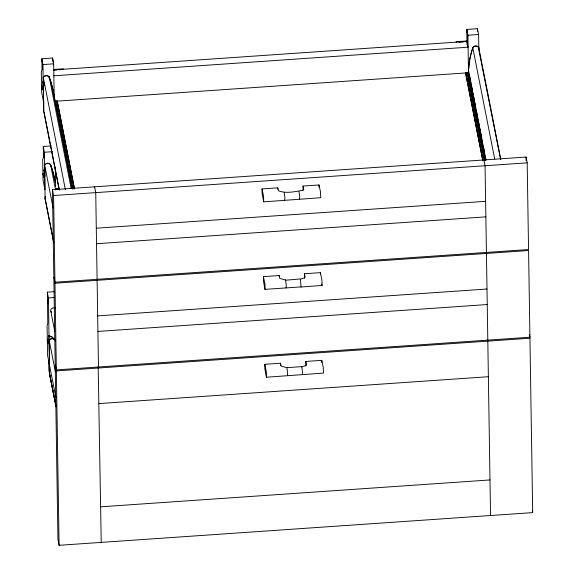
<?xml version="1.0" encoding="UTF-8"?>
<svg xmlns="http://www.w3.org/2000/svg" width="574" height="574" viewBox="0 0 574 574"><rect width="100%" height="100%" fill="white"/><g stroke="black" fill="none" stroke-linecap="round" stroke-linejoin="round"><path stroke-width="0.86" d="M52.55 60.062L52.665 59.624M466.798 31.47L466.913 31.032M485.934 160.189L468.535 70.387A106.412 88.92 -11.1 0 1 472.775 47.628A3.437 2.877 -11.1 0 1 475.724 45.97A3.437 2.877 -11.1 0 1 478.709 47.212L500.801 159.486M43.875 82.462L42.77 82.649L42.799 82.053A4.736 0.387 86.1 0 1 43.201 82.276L42.985 64.561L41.845 58.77L52.528 58.031L53.662 63.822L54.186 96.941M43.71 82.376L43.925 85.648M45.267 170.27L44.148 170.342L44.176 169.746A4.736 0.387 86.1 0 1 44.578 169.969L45.03 169.933L44.643 170.234L44.363 152.254L43.222 146.463L51.23 145.911M49.694 335.912L49.665 336.507L48.539 336.586L48.568 335.984A4.736 0.387 86.1 0 1 48.977 336.206L50.096 336.134M42.01 62.014L41.967 60.349L42.01 69.476L41.314 72.073L41.515 85.124L42.333 89.86L41.529 85.777L41.629 92.206L43.574 102.086L43.33 90.226A4.736 0.387 86.1 0 1 42.863 86.028L42.655 82.247L42.77 82.649M43.387 149.706L43.344 148.042L43.387 157.168L42.691 159.766L42.892 172.817L43.71 177.553L42.907 173.47L43.007 179.899L44.951 189.779L44.707 177.918A4.736 0.387 86.1 0 1 44.241 173.721L44.033 169.94L44.148 170.342M47.455 295.402L47.412 293.745L47.785 323.413L47.082 326.003L47.29 339.055L48.101 343.797L47.298 339.715L47.542 355.163L55.915 397.717M303.029 186.062L303.775 189.434L302.814 190.259C294.971 191.63 286.074 193.847 278.44 190.755L277.794 187.834L262.031 188.925L262.103 193.488L263.667 201.847L320.744 197.721L320.464 191.802L319.001 184.957L303.029 186.062L303.094 190.439M300.948 287.036L322.122 285.414L321.842 279.495L320.378 272.65L304.407 273.755L304.471 278.132M302.254 374.585L302.491 371.959L301.759 366.628L286.921 367.654L281.195 366.14L280.55 363.22L264.786 364.311L264.858 368.874L266.422 377.233L323.499 373.107L323.219 367.188L321.756 360.343L305.784 361.448L305.856 366.018M285.543 279.954L279.818 278.447L279.172 275.527L263.409 276.618L263.48 281.181L264.973 289.368L301.063 286.9L300.381 278.935L285.551 280.234M263.667 201.847L263.595 196.487L262.031 188.925M265.044 289.54L264.973 284.18L263.409 276.618M266.422 377.233L266.35 371.873L264.786 364.311M43.445 77.303L43.739 76.923M49.407 343.833L49.651 339.88A3.257 2.719 -11.1 0 1 54.623 339.535M472.94 47.678L473.249 47.276A3.257 2.727 -11.1 0 1 476.836 46.207M467.336 72.833L468.492 72.755L467.91 35.229L466.77 29.439L477.453 28.7L478.594 34.49L478.824 49.048M42.985 64.561L53.662 63.822M467.91 35.229L478.594 34.49M53.482 69.497L63.269 68.815L63.398 69.461L59.179 69.755M53.604 69.935L466.956 41.407L468.097 47.197L53.856 75.79M53.282 70.157L56.654 69.928M458.813 42.167L463.871 41.816M42.856 85.942L43.983 85.87M54.824 101.024A1.191 0.997 -11.1 0 0 55.42 101.117L57.199 100.995L74.462 188.71M482.813 160.67L465.55 72.963L467.329 72.683A1.191 0.997 -11.1 0 0 468.499 71.599M53.978 96.927A106.412 88.92 -11.1 0 0 49.199 76.866A3.437 2.877 -11.1 0 0 46.207 75.617A3.437 2.877 -11.1 0 0 43.265 77.275L43.717 111.356L43.753 100.493M44.363 152.254L52.37 151.701M55.635 189.04L59.208 188.789M52.456 189.736L526.057 157.046L527.19 162.837L528.554 249.532L54.96 282.221L53.82 276.431L52.456 189.736L53.597 195.533L54.96 282.221M53.597 195.533L527.19 162.837M55.126 182.561A106.412 88.92 -11.1 0 0 50.577 164.559A3.437 2.877 -11.1 0 0 47.585 163.31A3.437 2.877 -11.1 0 0 44.643 164.968L45.095 199.049L45.238 196.208M96.296 228.201L485.618 201.323M96.54 243.735L485.862 216.857M54.975 283.226L528.568 250.529L529.931 337.225L56.338 369.914L55.197 364.124L53.834 277.429L54.975 283.226L56.338 369.914M47.434 293.752L47.29 292.159L54.415 291.671M47.29 292.159L48.431 297.949L54.659 297.519M97.673 315.894L486.996 289.016M97.917 331.428L487.24 304.557M48.539 336.586C48.288 335.733 47.814 341.107 49.759 339.887M56.352 370.919L529.946 338.222L532.686 512.611L59.093 545.3L57.952 539.51L55.212 365.129L56.352 370.919L59.093 545.3M55.456 341.573L55.111 339.822A3.437 2.87 -11.1 0 0 52.119 338.574A3.437 2.87 -11.1 0 0 49.177 340.231L49.629 374.313L56.022 405.875M99.051 403.587L488.374 376.716M100.672 506.813L489.995 479.943M55.42 101.268L468.499 72.755L468.506 73.25M48.977 336.206L50.196 336.213M500.628 159.543L478.228 46.932A3.257 2.727 -11.1 0 0 477.353 46.372M49.522 78.215A106.168 88.712 -11.1 0 0 49.034 76.938L48.718 76.579A3.257 2.727 -11.1 0 0 44.133 76.557M299.499 199.2L299.736 196.573L299.004 191.515M284.661 200.226L284.898 197.599L284.173 192.541M322.014 285.579L321.67 284.051M286.039 287.918L286.275 285.292L285.543 279.961M287.416 375.611L287.653 372.985L286.928 367.927M49.744 339.794L49.551 336.106L49.665 336.507M304.407 273.755L305.153 277.127L304.191 277.952L300.381 279.208M305.784 361.448L306.53 364.82L305.569 365.645L301.759 366.901M529.443 334.742L529.931 337.225M472.775 47.628L494.695 159.02M529.458 335.747L529.946 338.222M467.925 36.176L466.77 29.439M469.539 75.983L470.917 83.13M471.268 84.751L472.639 91.897M472.99 93.526L474.368 100.672M474.72 102.294L475.573 106.807M476.442 111.069L477.819 118.215M478.164 119.966L481.787 138.384M482.138 140.013L482.476 141.893M483.868 148.781L484.721 153.294M485.59 157.556L485.927 159.436M468.384 72.166L485.611 159.701M468.678 74.125L469.554 78.523M469.884 80.267L471.276 87.291M471.613 89.035L473.005 96.066M473.859 100.436L475.25 107.467M476.097 111.844L476.972 116.235M477.31 117.979L478.702 125.01M479.032 126.754L480.424 133.778M480.761 135.521L482.153 142.553M483.007 146.922L483.875 151.321M484.212 153.064L485.604 160.096M467.566 72.826L484.829 160.541M467.329 72.683L484.599 160.548M483.918 159.959L485.059 165.75L486.422 252.438M466.31 72.905L483.573 160.62M465.55 72.812L482.806 160.519M456.28 42.34L456.151 41.701L466.834 40.962A1.155 0.624 -0.9 0 1 467.566 41.055M532.363 510.953L532.686 512.611M94.595 186.83L95.736 192.62L97.099 279.316M53.676 64.769L52.528 58.031M74.462 188.853L57.199 100.995M56.446 101.196L73.702 188.911M55.42 101.117L72.676 188.982M52.736 88.755L72.417 188.746M72.238 188.781L52.564 88.791A106.168 88.712 -11.1 0 1 52.959 90.814M49.199 76.866L71.119 188.258M49.034 76.938L49.386 78.695M41.981 60.363L41.845 58.77M43.265 77.275L65.357 189.542M98.168 366.356L101.232 542.394M44.069 112.066L59.431 190.13M43.717 111.356L59.079 189.413M50.577 164.559L55.585 189.994M43.359 148.056L43.222 146.463M44.643 164.968L53.102 207.946M45.267 198.884L53.734 242.013M45.095 199.049L53.726 242.902M50.799 311.187L54.767 331.363M48.969 336.156L49.034 336.479A4.736 3.961 -11.1 0 1 53.633 339.112M49.357 340.26L49.701 342.018M49.177 340.231L55.391 371.801M55.886 405.861L48.826 369.972L48.682 360.953M49.629 374.313L56.015 406.765M48.625 339.88L48.632 339.966A4.736 0.387 86.1 0 0 49.099 344.163L49.486 365.042M467.006 44.571L466.798 31.642M52.557 60.241L52.564 60.629L52.557 59.911M478.709 47.212L478.745 49.005M478.537 47.276L478.565 49.055M466.798 31.319L466.813 32.036M526.057 157.046L526.107 160.627M486.436 253.443L487.8 340.131M487.814 341.135L490.555 515.517M477.453 28.7L477.496 31.297M469.353 58.971L469.396 61.648M319.001 184.957L319.036 187.21M320.378 272.65L320.4 273.992M321.756 360.343L321.792 362.596M277.794 187.834L277.816 189.176M279.172 275.527L279.186 276.288M280.55 363.22L280.586 365.473M97.114 280.313L98.477 367.008M58.584 188.839L56.797 188.81A1.191 0.997 -11.1 0 1 55.958 188.573M55.283 167.005L55.592 186.392M48.431 297.949L49.034 336.479M44.88 169.459L44.973 176.591M43.516 82.656L43.624 90.685M468.822 68.299A106.168 88.712 -11.1 0 1 469.797 59.99M469.919 59.294A106.168 88.712 -11.1 0 1 471.484 52.421M471.677 51.739A106.168 88.712 -11.1 0 1 472.072 50.376M472.28 49.694A106.168 88.712 -11.1 0 1 472.718 48.345M53.073 91.488A106.168 88.712 -11.1 0 1 53.296 92.852M53.655 95.578A106.168 88.712 -11.1 0 1 53.798 96.949M49.759 78.86A106.168 88.712 -11.1 0 1 52.421 88.116M53.647 175.135A106.168 88.712 -11.1 0 1 54.674 180.545M51.136 166.553A106.168 88.712 -11.1 0 0 50.412 164.63L50.096 164.272A3.257 2.727 -11.1 0 0 45.116 164.616M51.366 167.199A106.168 88.712 -11.1 0 1 51.804 168.505M52.019 169.165A106.168 88.712 -11.1 0 1 52.421 170.478M52.614 171.138A106.168 88.712 -11.1 0 1 52.987 172.465M53.16 173.133A106.168 88.712 -11.1 0 1 53.49 174.467M51.588 312.263A2.985 2.497 -11.1 0 1 51.28 308.984A2.985 2.497 -11.1 0 1 55.104 308.073M51.337 336.529A4.736 3.961 -11.1 0 1 53.569 338.796M42.347 66.627L42.648 69.727L42.419 66.161L42.347 66.627M43.724 154.32L44.026 157.419L43.796 153.854L43.724 154.32M47.793 300.015L48.101 303.122L47.864 299.549L47.793 300.015M467.38 37.131L467.58 39.197L467.38 37.131"/></g></svg>
